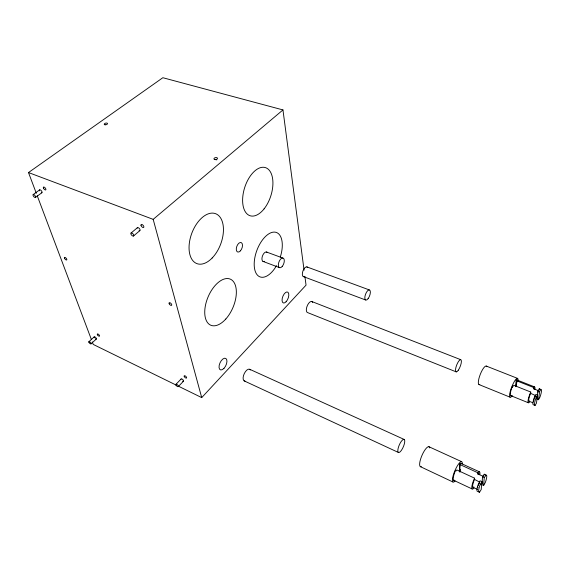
<?xml version="1.0" encoding="UTF-8"?>
<svg xmlns="http://www.w3.org/2000/svg" width="570" height="570" viewBox="0 0 570 570"><rect width="100%" height="100%" fill="white"/><g stroke="black" fill="none" stroke-linecap="round" stroke-linejoin="round"><path stroke-width="0.85" d="M459.32 471.504L459.812 463.731A9.22 2.266 -67.1 0 1 461.315 463.745M459.762 472.046L460.104 464.621L460.503 464.244L459.669 463.859M460.147 471.889L460.268 469.338M473.905 486.965A7.46 1.674 -67.2 0 1 474.382 479.676L474.589 478.173L456.77 469.922L456.342 470.87L455.345 470.827A9.22 2.266 -67.1 0 0 454.575 480.218M483.602 475.907A7.481 1.639 -67.3 0 0 483.025 476.249L477.781 473.998L477.966 472.658A9.327 2.095 -67.2 0 1 479.862 474.475M481.814 481.614L481.215 489.523L479.484 492.252A9.362 2.038 -67.3 0 1 479.662 485.946L481.814 481.614L480.09 480.816L477.938 485.141A9.355 2.052 -67.3 0 0 477.781 491.447L477.924 491.376M485.027 474.945A9.355 2.052 -67.3 0 0 484.529 474.169L482.534 476.741L481.928 484.664L483.631 485.455L485.369 482.37A9.362 2.038 -67.3 0 0 486.246 474.953L484.258 477.532L483.631 485.455M482.534 481.337L482.469 483.552M512.437 387.557L512.615 385.819L513.413 386.139L513.798 385.291L530.777 392.053L530.506 393.557A6.819 1.411 -68.6 0 0 529.566 401.038L529.416 402.285A8.529 1.767 -68.6 0 1 528.055 400.589A8.529 1.767 -68.6 0 1 530.677 392.26L530.777 392.053M515.487 386.275L516.249 380.097A8.443 1.91 -68.6 0 1 517.339 380.56M515.978 386.688L516.933 380.503L516.135 380.19M516.37 385.726L516.933 380.503M538.949 390.478A6.84 1.382 -68.7 0 0 538.358 390.585L533.378 388.726L533.62 387.379A8.529 1.767 -68.6 0 1 534.938 389.168M537.966 390.934L536.876 399.064L538.5 399.713L539.975 397.062A8.557 1.71 -68.7 0 0 541.222 389.545L539.22 388.847L537.966 390.934L539.605 391.583L538.5 399.713M537.546 395.046L536.456 403.168L535.016 405.448A8.557 1.71 -68.7 0 1 535.672 398.872L537.546 395.046L535.907 394.39L534.033 398.209A8.55 1.724 -68.7 0 0 533.385 404.793L535.123 405.427M538.044 392.359L538.272 390.657M479.534 482.063L474.504 479.391M512.615 385.819L512.473 386.132A8.443 1.91 -68.6 0 0 511.511 395.473L511.625 395.373M474.589 478.173L474.475 478.401A9.327 2.095 -67.2 0 0 471.789 487.2A9.327 2.095 -67.2 0 0 473.834 488.169L473.934 488.048M539.605 391.583L540.852 389.488M178.581 386.275L201.716 397.611L306.047 285.135L304.886 276.329M178.31 386.581L183.469 381.209M175.952 384.351L181.125 378.993M477.781 473.998L477.895 473.891A7.46 1.674 -67.2 0 1 479.028 473.855M91.093 343.796L96.373 338.986M88.884 341.708L94.171 336.906M533.378 388.726L533.47 388.647A6.819 1.411 -68.6 0 1 534.275 388.982M133.465 236.016A1.931 0.941 48.6 0 0 132.461 233.372A1.931 0.941 48.6 0 0 130.95 234.106A1.931 0.941 48.6 0 0 133.465 236.016L139.807 230.672M282.962 109.925L162.849 77.719L28.5 172.553L153.18 219.357L282.962 109.925L304.074 270.166M131.114 232.98L137.477 227.644M35.447 197.441A1.824 0.791 50.6 0 0 34.3 194.912A1.824 0.791 50.6 0 0 33.174 195.695A1.824 0.791 50.6 0 0 35.447 197.441L41.895 192.717M33.167 194.591L39.636 189.874M539.22 388.847L539.591 388.897A8.55 1.724 -68.7 0 1 539.833 389.438M266.439 251.997L282.841 258.046M306.803 266.881L369.253 289.902M262.962 261.402L279.321 267.551M303.226 276.536L365.52 299.955M311.598 301.445L460.646 359.642M486.231 366.047L517.467 378.345M516.833 379.912L534.503 386.887M516.612 380.781L533.541 387.472M530.62 393.307L535.408 395.516A6.84 1.382 -68.7 0 0 534.503 397.924M534.639 396.506L536.284 397.162M456.285 371.904L307.75 312.652A5.942 2.708 -68.5 0 1 307.529 305.164A5.942 2.708 -68.5 0 1 312.688 302.442M528.953 401.173L533.014 402.812M510.692 395.616L528.312 402.748M478.928 384.529L510.057 397.176M249.845 369.346L404.223 439.47A7.125 2.23 -66.8 0 1 401.43 450.321A7.125 2.23 -66.8 0 1 398.209 448.056A7.125 2.23 -66.8 0 1 404.223 439.47M428.904 446.716L461.572 461.636M460.881 463.339L479.406 471.825M484.016 474.276L485.733 475.067M460.104 464.621L477.867 472.772M482.534 476.741L484.258 477.532M478.586 483.31L480.318 484.115M244.181 380.888L398.38 452.445M472.886 487.257L477.461 489.402M478.494 491.639L479.634 492.181M453.635 480.268L472.138 488.96M420.332 466.623L452.929 481.992M176.194 385.099L93.231 344.43L92.29 341.936M28.5 172.553L36.316 193.308M37.257 195.802L91.357 339.449M153.18 219.357L201.716 397.611M276.514 265.649A23.676 12.162 -69.7 0 1 254.59 268.826A23.676 12.162 -69.7 0 1 270.365 233.002A23.676 12.162 -69.7 0 1 280.276 257.113M215.945 159.842A1.781 0.976 -10.5 0 1 216.849 159.799M244.979 381.095A6.434 3.107 -65.3 0 1 244.309 373.514A6.434 3.107 -65.3 0 1 250.437 369.959M479.114 474.169A7.46 1.674 -67.2 0 1 479.149 474.575M477.817 487.678A7.481 1.639 -67.3 0 1 477.931 487.015M478.301 485.498A7.481 1.639 -67.3 0 1 478.558 484.671M421.351 466.659A10.844 3.057 -66.8 0 1 422.171 454.953A10.844 3.057 -66.8 0 1 429.744 447.92M455.124 480.959A11.065 2.715 -67.1 0 1 452.644 477.731A11.065 2.715 -67.1 0 1 458.337 464.322A11.065 2.715 -67.1 0 1 462.327 463.98M533.634 401.43A6.84 1.382 -68.7 0 1 533.869 400.176M534.04 399.463A6.84 1.382 -68.7 0 1 534.254 398.715M479.805 384.515A9.947 2.594 -68.6 0 1 480.296 374.312A9.947 2.594 -68.6 0 1 486.837 366.695M512.33 395.651A10.125 2.294 -68.6 0 1 509.78 393.578A10.125 2.294 -68.6 0 1 514.853 380.689A10.125 2.294 -68.6 0 1 518.052 381.102M304.259 276.664A5.18 2.444 -69.6 0 1 302.941 270.957A5.18 2.444 -69.6 0 1 307.672 267.444M267.366 252.581A5.037 2.601 -69.6 0 0 264.615 252.674L264.003 253.287A5.037 2.601 -69.6 0 0 261.958 259.293A5.037 2.601 -69.6 0 0 264.665 261.317M137.192 228.192A1.917 0.948 48.7 0 1 138.517 227.822A1.917 0.948 48.7 0 1 140.07 229.845A1.917 0.948 48.7 0 1 139.073 230.636M39.572 190.836A1.817 0.798 50.7 0 1 40.242 189.874A1.817 0.798 50.7 0 1 41.959 191.755A1.817 0.798 50.7 0 1 41.297 192.717M181.039 379.207A1.61 0.698 43.7 0 1 182.25 379.178A1.61 0.698 43.7 0 1 183.547 380.803A1.61 0.698 43.7 0 1 182.607 381.173M94.371 337.775A1.518 0.606 46.1 0 1 94.77 336.841A1.518 0.606 46.1 0 1 96.38 338.573A1.518 0.606 46.1 0 1 95.311 338.787M282.221 266.382L281.616 267.009A5.094 2.537 -69.6 0 1 278.409 265.855A5.094 2.537 -69.6 0 1 280.433 259.364L281.046 258.744A5.094 2.537 -69.6 0 1 284.231 259.92A5.094 2.537 -69.6 0 1 282.221 266.382M264.081 208.884A25.265 13.716 -72.3 0 0 266.553 168.065A25.265 13.716 -72.3 0 0 242.678 198.104A25.265 13.716 -72.3 0 0 264.081 208.884M212.147 258.018A26.662 15.426 -69.5 0 0 217.291 214.534A26.662 15.426 -69.5 0 0 189.304 243.404A26.662 15.426 -69.5 0 0 212.147 258.018M225.813 319.001A25.023 13.516 -67.1 0 0 230.836 279.386A25.023 13.516 -67.1 0 0 205.001 308.156A25.023 13.516 -67.1 0 0 225.813 319.001M240.433 250.829A5.03 2.736 -69.6 0 0 241.409 242.692A5.03 2.736 -69.6 0 0 236.336 248.32A5.03 2.736 -69.6 0 0 240.433 250.829M286.076 301.765A5.85 2.814 -68.5 0 0 288 292.303A5.85 2.814 -68.5 0 0 282.236 298.402A5.85 2.814 -68.5 0 0 286.076 301.765M223.974 368.355A6.327 3.22 -65 0 0 225.82 358.43A6.327 3.22 -65 0 0 219.172 365.463A6.327 3.22 -65 0 0 223.974 368.355M64.503 258.203A1.653 0.698 48.5 0 0 66.583 259.998A1.653 0.698 48.5 0 0 65.792 257.868A1.653 0.698 48.5 0 0 64.503 258.203M169.204 303.803A1.76 0.834 45.8 0 0 171.57 305.335A1.76 0.834 45.8 0 0 170.387 302.955A1.76 0.834 45.8 0 0 169.204 303.803M43.398 187.979A1.81 0.805 50.8 0 0 45.629 189.953A1.81 0.805 50.8 0 0 44.795 187.523A1.81 0.805 50.8 0 0 43.398 187.979M141.025 225.449A1.91 0.955 48.7 0 0 143.476 227.53A1.91 0.955 48.7 0 0 142.749 224.972A1.91 0.955 48.7 0 0 141.025 225.449M97.477 334.854A1.518 0.613 46.1 0 0 99.444 336.193A1.518 0.613 46.1 0 0 98.325 334.198A1.518 0.613 46.1 0 0 97.477 334.854M184.274 376.62A1.61 0.705 43.7 0 0 186.454 378.081A1.61 0.705 43.7 0 0 185.4 376.029A1.61 0.705 43.7 0 0 184.274 376.62M105.094 124.794A1.667 0.819 -13.4 0 0 107.509 123.612A1.667 0.819 -13.4 0 0 105.03 123.355A1.667 0.819 -13.4 0 0 105.094 124.794M214.612 159.486A1.788 0.976 -10.4 0 0 217.455 158.489A1.788 0.976 -10.4 0 0 215.054 157.74A1.788 0.976 -10.4 0 0 214.612 159.486M458.301 370.208A6.534 1.91 -68.8 0 0 461.087 359.891A6.534 1.91 -68.8 0 0 455.964 367.215A6.534 1.91 -68.8 0 0 458.301 370.208M368.135 298.594A5.394 2.18 -69.5 0 0 369.681 290.059A5.394 2.18 -69.5 0 0 364.957 296.35A5.394 2.18 -69.5 0 0 368.135 298.594M175.945 384.978A1.624 0.691 43.7 0 0 178.104 386.681A1.624 0.691 43.7 0 0 177.341 384.729A1.624 0.691 43.7 0 0 175.945 384.978M88.963 342.335A1.525 0.599 46 0 0 90.944 343.91A1.525 0.599 46 0 0 90.067 342.007A1.525 0.599 46 0 0 88.963 342.335"/></g></svg>
